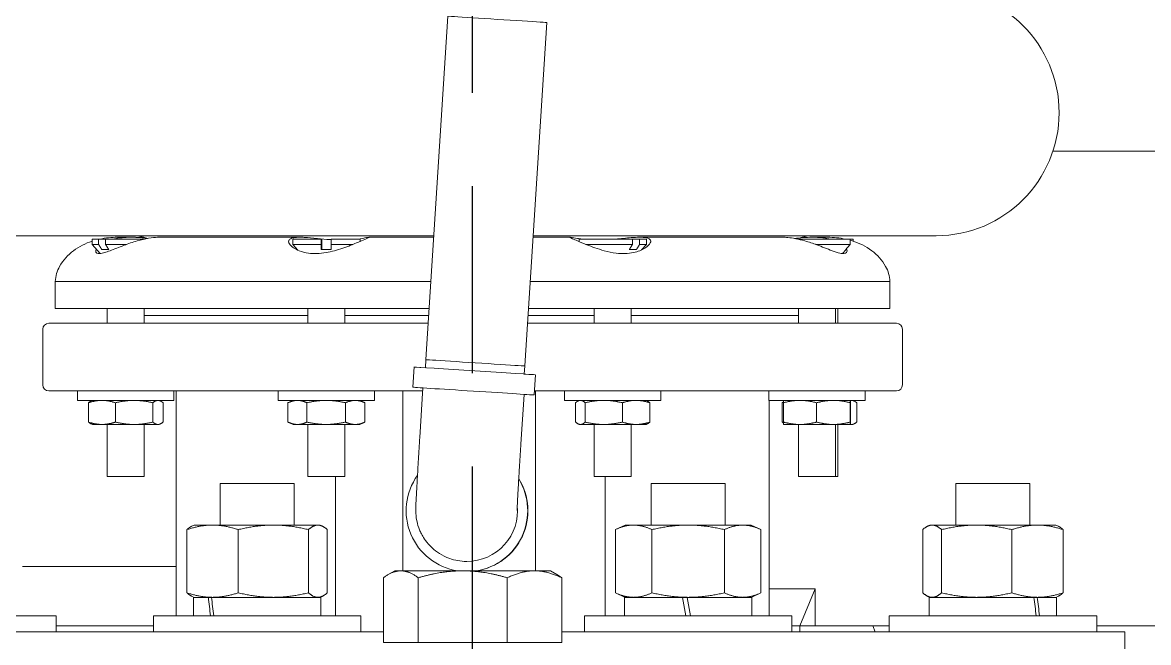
# Model space of a CAD drawing. Header units: inches. Extents: x 17 to 469, y 7 to 301.
# Drawn here: x 91.15 to 100.65, y 123.62 to 128.84 of the extents above; entities that cross this region are included whole.
import ezdxf

# ---------------------------------------------------------------- set-up
doc = ezdxf.new("R2010")
doc.units = ezdxf.units.IN
doc.header["$LTSCALE"] = 14
doc.header["$MEASUREMENT"] = 0
doc.linetypes.add('CHAIN', pattern=[0.7087, 0.4724, -0.0591, 0.1181, -0.0591])
doc.layers.add('Centerline', color=5, linetype='CHAIN', lineweight=25, true_color=0x0000ff)
doc.layers.add('Visible (ANSI)', color=7, linetype='Continuous', lineweight=50)

msp = doc.modelspace()

# ---------------------------------------------------------------- linework, layer by layer
at = {"layer": 'Centerline', "ltscale": 0.952448}
msp.add_line((94.945344, 43.202517), (94.945344, 131.83052), dxfattribs=at)
at = {"layer": 'Visible (ANSI)', "linetype": 'Continuous', "lineweight": 18}
for p, q in [((94.735795, 128.897478), (94.5505, 126.002615)), ((95.571388, 128.843993), (95.386093, 125.94913)), ((101.065328, 127.759211), (99.839713, 127.759211)), ((91.035344, 127.047579), (94.617387, 127.047579)), ((91.736079, 127.018351), (91.790305, 127.018351)), ((91.736079, 127.018351), (91.736079, 126.974311)), ((91.736079, 126.974311), (91.790305, 126.974311)), ((91.803435, 126.896826), (91.736079, 126.974311)), ((91.790305, 127.018351), (91.849181, 127.018351)), ((91.790305, 126.974311), (91.790305, 127.018351)), ((91.849181, 127.018351), (91.849181, 126.974311)), ((91.849181, 127.018351), (92.177302, 127.018351)), ((91.849181, 126.974311), (92.026939, 126.974311)), ((92.065545, 127.034212), (91.950144, 127.034212)), ((92.080354, 127.034212), (92.065545, 127.034212)), ((93.491249, 127.034212), (92.30181, 127.034212)), ((93.428587, 127.018351), (93.668138, 127.018351)), ((93.428587, 127.018351), (93.428587, 126.974311)), ((93.428587, 126.974311), (93.668138, 126.974311)), ((93.470264, 126.926367), (93.428587, 126.974311)), ((93.668138, 127.018351), (93.67304, 127.018351)), ((93.668138, 126.974311), (93.668138, 127.018351)), ((93.67304, 127.018351), (93.67304, 126.974311)), ((93.752134, 127.018351), (93.752134, 126.974311)), ((93.752134, 127.018351), (93.996587, 127.018351)), ((93.752134, 126.974311), (93.936083, 126.974311)), ((93.996587, 127.018351), (93.996587, 126.998812)), ((94.616531, 127.034212), (94.071812, 127.034212)), ((95.768742, 127.034212), (95.455548, 127.034212)), ((95.456403, 127.047579), (98.855344, 127.047579)), ((95.843228, 127.018351), (96.294141, 127.018351)), ((95.843228, 127.018351), (95.843228, 126.997593)), ((95.900035, 126.974311), (96.294141, 126.974311)), ((96.294141, 126.974311), (96.294141, 127.018351)), ((96.294141, 127.018351), (96.354054, 127.018351)), ((97.563899, 127.034212), (96.353517, 127.034212)), ((96.354054, 127.018351), (96.354054, 126.974311)), ((96.354054, 127.018351), (96.411228, 127.018351)), ((96.354054, 126.974311), (96.411228, 126.974311)), ((96.370864, 126.927878), (96.411228, 126.974311)), ((96.411228, 127.018351), (96.411228, 126.974311)), ((97.686928, 127.018351), (98.130037, 127.018351)), ((97.940544, 127.034212), (97.810333, 127.034212)), ((97.837281, 126.974311), (98.130037, 126.974311)), ((98.130037, 126.974311), (98.130037, 127.018351)), ((98.130037, 127.018351), (98.13077, 127.018351)), ((98.13077, 127.018351), (98.154609, 127.018351)), ((98.13077, 127.018351), (98.13077, 126.974311)), ((98.154609, 127.018351), (98.154609, 127.00118)), ((91.817912, 126.930351), (91.876788, 126.930351)), ((93.668475, 126.930351), (93.752472, 126.930351)), ((96.267011, 126.930351), (96.326924, 126.930351)), ((98.066064, 126.896692), (98.095323, 126.930351)), ((98.091332, 126.930351), (98.095323, 126.930351)), ((91.425344, 126.662409), (94.592733, 126.662409)), ((91.425344, 126.662409), (91.425344, 126.434212)), ((95.431749, 126.662409), (98.465344, 126.662409)), ((98.465344, 126.662409), (98.465344, 126.434212)), ((91.425344, 126.434212), (94.578126, 126.434212)), ((91.863829, 126.434212), (91.863829, 126.309211)), ((92.176329, 126.434212), (92.176329, 126.309211)), ((93.556337, 126.434212), (93.556337, 126.309211)), ((93.868837, 126.434212), (93.868837, 126.309211)), ((95.417143, 126.434212), (98.465344, 126.434212)), ((95.970978, 126.434212), (95.970978, 126.309211)), ((96.283478, 126.434212), (96.283478, 126.309211)), ((97.693287, 126.434212), (97.693287, 126.309211)), ((98.005787, 126.434212), (98.005787, 126.309211)), ((98.026859, 126.434212), (98.026859, 126.309211)), ((91.370344, 126.309211), (94.570125, 126.309211)), ((92.176329, 126.373391), (93.556337, 126.373391)), ((93.868837, 126.373391), (94.574233, 126.373391)), ((95.409142, 126.309211), (98.520344, 126.309211)), ((95.41325, 126.373391), (95.970978, 126.373391)), ((96.283478, 126.373391), (97.693287, 126.373391)), ((91.320344, 126.259211), (91.320344, 125.789211)), ((98.570344, 126.259211), (98.570344, 125.789211)), ((94.44148, 125.770128), (94.452395, 125.940645)), ((94.548274, 125.934508), (94.5505, 126.002615)), ((95.379619, 125.881295), (95.386093, 125.94913)), ((95.464583, 125.704641), (95.475498, 125.875158)), ((94.525109, 125.739211), (91.370344, 125.739211)), ((91.614079, 125.739211), (91.614079, 125.659211)), ((92.426079, 125.739211), (92.426079, 125.659211)), ((92.445344, 125.739211), (92.445344, 123.843211)), ((93.306587, 125.739211), (93.306587, 125.659211)), ((94.118587, 125.739211), (94.118587, 125.659211)), ((94.356306, 125.739211), (94.356306, 124.22284)), ((94.49993, 125.345843), (94.526729, 125.764513)), ((98.520344, 125.739211), (95.466796, 125.739211)), ((95.476263, 125.739211), (95.476263, 124.22284)), ((95.721228, 125.739211), (95.721228, 125.659211)), ((96.533228, 125.739211), (96.533228, 125.659211)), ((97.443537, 125.739211), (97.443537, 125.659211)), ((98.255537, 125.739211), (98.255537, 125.659211)), ((92.426079, 125.659211), (91.614079, 125.659211)), ((91.738579, 125.659211), (91.727954, 125.654257)), ((92.301579, 125.659211), (92.312203, 125.654257)), ((94.118587, 125.659211), (93.306587, 125.659211)), ((93.431087, 125.659211), (93.389156, 125.639659)), ((93.994087, 125.659211), (94.036018, 125.639659)), ((95.352516, 125.29127), (95.379315, 125.70994)), ((96.533228, 125.659211), (95.721228, 125.659211)), ((95.845728, 125.659211), (95.836466, 125.654893)), ((96.408728, 125.659211), (96.417989, 125.654893)), ((98.255537, 125.659211), (97.443537, 125.659211)), ((97.445344, 125.659211), (97.445344, 123.843211)), ((97.568037, 125.659211), (97.568026, 125.659206)), ((98.131037, 125.659211), (98.131047, 125.659206)), ((98.152109, 125.659211), (98.162733, 125.654257)), ((91.705384, 125.638905), (91.705384, 125.476518)), ((91.933213, 125.638905), (91.933213, 125.476518)), ((92.247908, 125.638905), (92.247908, 125.476518)), ((92.334773, 125.638905), (92.334773, 125.476518)), ((93.387551, 125.638905), (93.387551, 125.476518)), ((93.547613, 125.638905), (93.547613, 125.476518)), ((93.872649, 125.638905), (93.872649, 125.476518)), ((94.037623, 125.638905), (94.037623, 125.476518)), ((95.814001, 125.638905), (95.814001, 125.476518)), ((95.895387, 125.638905), (95.895387, 125.476518)), ((96.208613, 125.638905), (96.208613, 125.476518)), ((96.440454, 125.638905), (96.440454, 125.476518)), ((97.555914, 125.638905), (97.555914, 125.476518)), ((97.566629, 125.638905), (97.566629, 125.476518)), ((97.8467, 125.638905), (97.8467, 125.476518)), ((98.129608, 125.638905), (98.129608, 125.476518)), ((98.132444, 125.638905), (98.132444, 125.476518)), ((98.185304, 125.638905), (98.185304, 125.476518)), ((91.738579, 125.456211), (91.727954, 125.461166)), ((91.738579, 125.456211), (91.819299, 125.456211)), ((91.819299, 125.456211), (92.090561, 125.456211)), ((91.863829, 125.456211), (91.863829, 125.018351)), ((92.090561, 125.456211), (92.291341, 125.456211)), ((92.176329, 125.456211), (92.176329, 125.018351)), ((92.291341, 125.456211), (92.301579, 125.456211)), ((92.301579, 125.456211), (92.312203, 125.461166)), ((93.431087, 125.456211), (93.389156, 125.475764)), ((93.431087, 125.456211), (93.467582, 125.456211)), ((93.467582, 125.456211), (93.710131, 125.456211)), ((93.556337, 125.456211), (93.556337, 125.018351)), ((93.710131, 125.456211), (93.955136, 125.456211)), ((93.868837, 125.456211), (93.868837, 125.018351)), ((93.955136, 125.456211), (93.994087, 125.456211)), ((93.994087, 125.456211), (94.036018, 125.475764)), ((95.845728, 125.456211), (95.836466, 125.46053)), ((95.845728, 125.456211), (95.854694, 125.456211)), ((95.854694, 125.456211), (96.052, 125.456211)), ((95.970978, 125.456211), (95.970978, 125.018351)), ((96.052, 125.456211), (96.324534, 125.456211)), ((96.283478, 125.456211), (96.283478, 125.018351)), ((96.324534, 125.456211), (96.408728, 125.456211)), ((96.408728, 125.456211), (96.417989, 125.46053)), ((97.568037, 125.456211), (97.568026, 125.456216)), ((97.568037, 125.456211), (97.706665, 125.456211)), ((97.693287, 125.456211), (97.693287, 125.018351)), ((97.706665, 125.456211), (97.988154, 125.456211)), ((97.988154, 125.456211), (98.131026, 125.456211)), ((98.005787, 125.456211), (98.005787, 125.018351)), ((98.026859, 125.456211), (98.026859, 125.018351)), ((98.131026, 125.456211), (98.131037, 125.456211)), ((98.131037, 125.456211), (98.131047, 125.456216)), ((98.131037, 125.456211), (98.141871, 125.456211)), ((98.141871, 125.456211), (98.152109, 125.456211)), ((98.152109, 125.456211), (98.162733, 125.461166)), ((91.863829, 125.018351), (92.176329, 125.018351)), ((93.556337, 125.018351), (93.868837, 125.018351)), ((93.787749, 125.018351), (93.787749, 123.843211)), ((95.970978, 125.018351), (96.283478, 125.018351)), ((96.06409, 125.018351), (96.06409, 123.843211)), ((97.693287, 125.018351), (98.005787, 125.018351)), ((98.005787, 125.018351), (98.026859, 125.018351)), ((92.815098, 124.959211), (93.440098, 124.959211)), ((92.815098, 124.959211), (92.815098, 124.608211)), ((93.440098, 124.959211), (93.440098, 124.608211)), ((96.45059, 124.959211), (97.07559, 124.959211)), ((96.45059, 124.959211), (96.45059, 124.608211)), ((97.07559, 124.959211), (97.07559, 124.608211)), ((99.021272, 124.959211), (99.646272, 124.959211)), ((99.021272, 124.959211), (99.021272, 124.608211)), ((99.646272, 124.959211), (99.646272, 124.608211)), ((92.596598, 124.608211), (92.577866, 124.599477)), ((92.752124, 124.608211), (92.596598, 124.608211)), ((93.26503, 124.608211), (92.752124, 124.608211)), ((93.640504, 124.608211), (93.26503, 124.608211)), ((93.658598, 124.608211), (93.640504, 124.608211)), ((93.658598, 124.608211), (93.677329, 124.599477)), ((96.23209, 124.608211), (96.149944, 124.569906)), ((96.303231, 124.608211), (96.23209, 124.608211)), ((96.76309, 124.608211), (96.303231, 124.608211)), ((97.22295, 124.608211), (96.76309, 124.608211)), ((97.29409, 124.608211), (97.22295, 124.608211)), ((97.29409, 124.608211), (97.376236, 124.569906)), ((98.802772, 124.608211), (98.78404, 124.599477)), ((98.820865, 124.608211), (98.802772, 124.608211)), ((99.196339, 124.608211), (98.820865, 124.608211)), ((99.709245, 124.608211), (99.196339, 124.608211)), ((99.864772, 124.608211), (99.709245, 124.608211)), ((99.864772, 124.608211), (99.883503, 124.599477)), ((92.535344, 124.037517), (92.535344, 124.569906)), ((92.968904, 124.037517), (92.968904, 124.569906)), ((93.561157, 124.037517), (93.561157, 124.569906)), ((93.719851, 124.037517), (93.719851, 124.569906)), ((96.149944, 124.037517), (96.149944, 124.569906)), ((96.456517, 124.037517), (96.456517, 124.569906)), ((97.069663, 124.037517), (97.069663, 124.569906)), ((97.376236, 124.037517), (97.376236, 124.569906)), ((98.741518, 124.037517), (98.741518, 124.569906)), ((98.900212, 124.037517), (98.900212, 124.569906)), ((99.492465, 124.037517), (99.492465, 124.569906)), ((99.926025, 124.037517), (99.926025, 124.569906)), ((92.445344, 124.259211), (91.14917, 124.259211)), ((94.289344, 124.22284), (94.234195, 124.191)), ((94.340216, 124.22284), (94.289344, 124.22284)), ((94.862135, 124.22284), (94.340216, 124.22284)), ((95.467264, 124.22284), (94.862135, 124.22284)), ((94.897316, 124.302046), (94.893654, 124.302046)), ((95.601344, 124.22284), (95.467264, 124.22284)), ((95.601344, 124.22284), (95.656492, 124.191)), ((94.193979, 123.61884), (94.193979, 124.164249)), ((94.486453, 123.61884), (94.486453, 124.164249)), ((95.237818, 123.61884), (95.237818, 124.164249)), ((95.696709, 123.61884), (95.696709, 124.164249)), ((96.23209, 123.999211), (96.149944, 124.037517)), ((97.29409, 123.999211), (97.376236, 124.037517)), ((97.833169, 124.071711), (97.445344, 124.071711)), ((97.833169, 124.071711), (97.703925, 123.759211)), ((97.833169, 124.071711), (97.833169, 123.759211)), ((92.596598, 123.999211), (92.577866, 124.007946)), ((92.591098, 123.999211), (92.716455, 123.999211)), ((92.591098, 123.999211), (92.591098, 123.843211)), ((92.716455, 123.999211), (92.720359, 123.999211)), ((92.720359, 123.999211), (92.742615, 123.999211)), ((92.742615, 123.999211), (93.664098, 123.999211)), ((93.658598, 123.999211), (93.677329, 124.007946)), ((93.664098, 123.999211), (93.664098, 123.843211)), ((96.22659, 123.999211), (96.716083, 123.999211)), ((96.22659, 123.999211), (96.22659, 123.843211)), ((96.716083, 123.999211), (96.755083, 123.999211)), ((96.716083, 123.999211), (96.74359, 123.843211)), ((96.78259, 123.843211), (96.755083, 123.999211)), ((96.755083, 123.999211), (97.29959, 123.999211)), ((97.29959, 123.999211), (97.29959, 123.843211)), ((98.802772, 123.999211), (98.78404, 124.007946)), ((98.797272, 123.999211), (99.678436, 123.999211)), ((98.797272, 123.999211), (98.797272, 123.843211)), ((99.678436, 123.999211), (99.703541, 123.999211)), ((99.703541, 123.999211), (99.70743, 123.999211)), ((99.70743, 123.999211), (99.870272, 123.999211)), ((99.864772, 123.999211), (99.883503, 124.007946)), ((99.870272, 123.999211), (99.870272, 123.843211)), ((89.681916, 123.843211), (91.431916, 123.843211)), ((91.431916, 123.709211), (91.431916, 123.843211)), ((92.252598, 123.843211), (94.002598, 123.843211)), ((92.252598, 123.709211), (92.252598, 123.843211)), ((94.002598, 123.709211), (94.002598, 123.843211)), ((95.88809, 123.843211), (97.63809, 123.843211)), ((95.88809, 123.709211), (95.88809, 123.843211)), ((97.63809, 123.709211), (97.63809, 123.843211)), ((98.458772, 123.843211), (100.208772, 123.843211)), ((98.458772, 123.709211), (98.458772, 123.843211)), ((100.208772, 123.709211), (100.208772, 123.843211)), ((91.431916, 123.759211), (92.252598, 123.759211)), ((97.703925, 123.759211), (97.63809, 123.759211)), ((97.703925, 123.759211), (97.63809, 123.759211)), ((97.833169, 123.759211), (97.703925, 123.759211)), ((97.703925, 123.759211), (97.703925, 123.709211)), ((97.833169, 123.759211), (97.703925, 123.759211)), ((97.833169, 123.759211), (98.458772, 123.759211)), ((98.341874, 123.709211), (98.321195, 123.759211)), ((100.208772, 123.759211), (100.846188, 123.759211)), ((92.401148, 123.709211), (90.069171, 123.709211)), ((92.401148, 123.709211), (93.296387, 123.709211)), ((94.193979, 123.709211), (93.296387, 123.709211)), ((96.594301, 123.709211), (95.696709, 123.709211)), ((96.594301, 123.709211), (97.48954, 123.709211)), ((99.821517, 123.709211), (97.48954, 123.709211)), ((99.821517, 123.709211), (100.208772, 123.709211)), ((100.445344, 123.709211), (100.208772, 123.709211)), ((100.445344, 123.309211), (100.445344, 123.709211)), ((94.340216, 123.61884), (94.193979, 123.61884)), ((94.289344, 123.61884), (94.289344, 123.618836)), ((94.486453, 123.61884), (94.340216, 123.61884)), ((94.862135, 123.61884), (94.486453, 123.61884)), ((95.237818, 123.61884), (94.862135, 123.61884)), ((95.467264, 123.61884), (95.237818, 123.61884)), ((95.696709, 123.61884), (95.467264, 123.61884)), ((95.601344, 123.61884), (95.601344, 123.618836))]:
    msp.add_line(p, q, dxfattribs=at)
for centre, radius, start, end in [((98.855344, 128.084212), 1.036632, 270, 90), ((91.901668, 126.482657), 0.544322, 107.710788, 126.3850961), ((91.950144, 126.323834), 0.710378, 90, 102.1300403), ((92.061719, 126.629525), 0.418848, 70.89817, 86.471546), ((97.828968, 126.629525), 0.418848, 93.528454, 107.988212), ((97.940544, 126.323834), 0.710378, 77.8699597, 90), ((97.940544, 126.323834), 0.710378, 73.0268519, 74.4677179), ((97.989019, 126.482657), 0.544322, 53.6149039, 73.0268519), ((91.827477, 126.583342), 0.419254, 126.3850961, 150.6582796), ((98.063211, 126.583342), 0.419254, 29.3417204, 53.6149039), ((91.713857, 126.647212), 0.288913, 150.6582796, 176.9846737), ((98.176831, 126.647212), 0.288913, 3.0153263, 29.3417204), ((91.370344, 126.259211), 0.05, 90, 180), ((98.520344, 126.259211), 0.05, 0, 90), ((91.370344, 125.789211), 0.05, 180, 270), ((98.520344, 125.789211), 0.05, 270, 0)]:
    msp.add_arc(centre, radius, start, end, dxfattribs=at)
for centre, major_axis, ratio, start_param, end_param in [((95.153592, 128.870735), (0.417797, -0.026742), 0.00055745, 3.14157523, 6.28320273), ((94.963946, 125.907902), (-0.511552, 0.032743), 0.00055745, 5.66095776, 10.0470055), ((94.968297, 125.975873), (0.417797, -0.026742), 0.00055745, 3.14159457, 6.28318723), ((94.953032, 125.737384), (-0.511552, 0.032743), 0.00055745, 0.00000191, 3.14159456), ((94.897316, 124.729211), (0, -0.512598), 0.99996192, 4.09166532, 6.12715136), ((94.897316, 124.729211), (0, -0.512598), 0.99996192, 0.15603394, 2.12052275), ((94.898807, 124.729211), (0, -0.512598), 0.99996192, 0.15603394, 2.12558362), ((94.897316, 124.729211), (0, -0.427165), 0.99996192, 0, 1.67525553), ((93.127598, 123.732621), (0.385212, -3.042275), 0.12274422, 4.60911798, 4.66049369), ((93.127598, 123.953801), (0.385212, -3.042275), 0.12274422, 4.6819233, 4.73320308), ((99.333772, 123.732621), (0.385212, -3.042275), 0.12274422, 1.59161043, 1.64298614), ((99.333772, 123.953801), (0.385212, -3.042275), 0.12274422, 1.51890103, 1.57018081)]:
    msp.add_ellipse(centre, major_axis=major_axis, ratio=ratio, start_param=start_param, end_param=end_param, dxfattribs=at)
for points, weights in [([(91.817912, 126.930351), (91.805104, 126.950705), (91.790305, 126.974311)], [1, 1.00267954782, 1]), ([(91.849181, 126.974311), (91.86398, 126.950705), (91.876788, 126.930351)], [1, 1.00267954782, 1]), ([(93.668475, 126.930351), (93.668319, 126.950705), (93.668138, 126.974311)], [1, 1.00267954782, 1]), ([(93.67304, 126.974311), (93.672859, 126.950705), (93.672702, 126.930351)], [1, 1.00267954782, 1]), ([(93.752134, 126.974311), (93.752315, 126.950705), (93.752472, 126.930351)], [1, 1.00267954782, 1]), ([(96.267011, 126.930351), (96.279598, 126.950705), (96.294141, 126.974311)], [1, 1.00267954782, 1]), ([(96.354054, 126.974311), (96.339511, 126.950705), (96.326924, 126.930351)], [1, 1.00267954782, 1]), ([(98.091332, 126.930351), (98.109289, 126.950705), (98.130037, 126.974311)], [1, 1.00267954782, 1]), ([(98.13077, 126.974311), (98.110022, 126.950705), (98.092065, 126.930351)], [1, 1.00267954782, 1]), ([(91.819299, 125.659211), (91.766431, 125.659211), (91.705384, 125.638905)], [1, 1.0379548493, 1]), ([(91.705384, 125.638905), (91.717271, 125.649276), (91.727954, 125.654257)], [1, 1.01903065952, 1.01897727532]), ([(91.933213, 125.638905), (91.872167, 125.659211), (91.819299, 125.659211)], [1, 1.0379548493, 1]), ([(92.090561, 125.659211), (92.017536, 125.659211), (91.933213, 125.638905)], [1, 1.0379548493, 1]), ([(92.247908, 125.638905), (92.163586, 125.659211), (92.090561, 125.659211)], [1, 1.0379548493, 1]), ([(92.291341, 125.659211), (92.271184, 125.659211), (92.247908, 125.638905)], [1, 1.0379548493, 1]), ([(92.334773, 125.638905), (92.311498, 125.659211), (92.291341, 125.659211)], [1, 1.0379548493, 1]), ([(93.467582, 125.659211), (93.43044, 125.659211), (93.387551, 125.638905)], [1, 1.0379548493, 1]), ([(93.547613, 125.638905), (93.504724, 125.659211), (93.467582, 125.659211)], [1, 1.0379548493, 1]), ([(93.710131, 125.659211), (93.634706, 125.659211), (93.547613, 125.638905)], [1, 1.0379548493, 1]), ([(93.872649, 125.638905), (93.785555, 125.659211), (93.710131, 125.659211)], [1, 1.0379548493, 1]), ([(93.955136, 125.659211), (93.916853, 125.659211), (93.872649, 125.638905)], [1, 1.0379548493, 1]), ([(94.037623, 125.638905), (93.993418, 125.659211), (93.955136, 125.659211)], [1, 1.0379548493, 1]), ([(95.854694, 125.659211), (95.835808, 125.659211), (95.814001, 125.638905)], [1, 1.0379548493, 1]), ([(95.895387, 125.638905), (95.87358, 125.659211), (95.854694, 125.659211)], [1, 1.0379548493, 1]), ([(96.052, 125.659211), (95.979316, 125.659211), (95.895387, 125.638905)], [1, 1.0379548493, 1]), ([(96.208613, 125.638905), (96.124684, 125.659211), (96.052, 125.659211)], [1, 1.0379548493, 1]), ([(96.324534, 125.659211), (96.270735, 125.659211), (96.208613, 125.638905)], [1, 1.0379548493, 1]), ([(96.440454, 125.638905), (96.378332, 125.659211), (96.324534, 125.659211)], [1, 1.0379548493, 1]), ([(96.417989, 125.654893), (96.428596, 125.649947), (96.440454, 125.638905)], [1.01888705873, 1.02028697131, 1]), ([(97.555914, 125.638905), (97.561616, 125.643879), (97.566991, 125.647585)], [1, 1.0090383393, 1.01377200719]), ([(97.566764, 125.642382), (97.561402, 125.64073), (97.555914, 125.638905)], [1.00602302446, 1.00329810217, 1]), ([(97.566629, 125.638905), (97.567378, 125.658904), (97.568026, 125.659206)], [1, 1.03735902917, 1.00117293374]), ([(97.706665, 125.659211), (97.641674, 125.659211), (97.566629, 125.638905)], [1, 1.0379548493, 1]), ([(97.8467, 125.638905), (97.771655, 125.659211), (97.706665, 125.659211)], [1, 1.0379548493, 1]), ([(97.988154, 125.659211), (97.922505, 125.659211), (97.8467, 125.638905)], [1, 1.0379548493, 1]), ([(98.129608, 125.638905), (98.053803, 125.659211), (97.988154, 125.659211)], [1, 1.0379548493, 1]), ([(98.131026, 125.659211), (98.130368, 125.659211), (98.129608, 125.638905)], [1, 1.0379548493, 1]), ([(98.132444, 125.638905), (98.131684, 125.659211), (98.131026, 125.659211)], [1, 1.0379548493, 1]), ([(98.141871, 125.659211), (98.136645, 125.659211), (98.131369, 125.657938)], [1, 1.00957055719, 1.01431456038]), ([(98.185304, 125.638905), (98.162028, 125.659211), (98.141871, 125.659211)], [1, 1.0379548493, 1]), ([(94.036018, 125.639659), (94.036819, 125.639285), (94.037623, 125.638905)], [1.00134783282, 1.00068632708, 1]), ([(91.705384, 125.476518), (91.766431, 125.456211), (91.819299, 125.456211)], [1, 1.0379548493, 1]), ([(91.727954, 125.461166), (91.717271, 125.466147), (91.705384, 125.476518)], [1.01897727532, 1.01903065952, 1]), ([(91.819299, 125.456211), (91.872167, 125.456211), (91.933213, 125.476518)], [1, 1.0379548493, 1]), ([(91.933213, 125.476518), (92.017536, 125.456211), (92.090561, 125.456211)], [1, 1.0379548493, 1]), ([(92.090561, 125.456211), (92.163586, 125.456211), (92.247908, 125.476518)], [1, 1.0379548493, 1]), ([(92.247908, 125.476518), (92.271184, 125.456211), (92.291341, 125.456211)], [1, 1.0379548493, 1]), ([(92.291341, 125.456211), (92.311498, 125.456211), (92.334773, 125.476518)], [1, 1.0379548493, 1]), ([(93.387551, 125.476518), (93.43044, 125.456211), (93.467582, 125.456211)], [1, 1.0379548493, 1]), ([(93.467582, 125.456211), (93.504724, 125.456211), (93.547613, 125.476518)], [1, 1.0379548493, 1]), ([(93.547613, 125.476518), (93.634706, 125.456211), (93.710131, 125.456211)], [1, 1.0379548493, 1]), ([(93.710131, 125.456211), (93.785555, 125.456211), (93.872649, 125.476518)], [1, 1.0379548493, 1]), ([(93.872649, 125.476518), (93.916853, 125.456211), (93.955136, 125.456211)], [1, 1.0379548493, 1]), ([(93.955136, 125.456211), (93.993418, 125.456211), (94.037623, 125.476518)], [1, 1.0379548493, 1]), ([(94.037623, 125.476518), (94.036819, 125.476137), (94.036018, 125.475764)], [1, 1.00068632708, 1.00134783282]), ([(95.814001, 125.476518), (95.835808, 125.456211), (95.854694, 125.456211)], [1, 1.0379548493, 1]), ([(95.854694, 125.456211), (95.87358, 125.456211), (95.895387, 125.476518)], [1, 1.0379548493, 1]), ([(95.895387, 125.476518), (95.979316, 125.456211), (96.052, 125.456211)], [1, 1.0379548493, 1]), ([(96.052, 125.456211), (96.124684, 125.456211), (96.208613, 125.476518)], [1, 1.0379548493, 1]), ([(96.208613, 125.476518), (96.270735, 125.456211), (96.324534, 125.456211)], [1, 1.0379548493, 1]), ([(96.324534, 125.456211), (96.378332, 125.456211), (96.440454, 125.476518)], [1, 1.0379548493, 1]), ([(96.440454, 125.476518), (96.428596, 125.465476), (96.417989, 125.46053)], [1, 1.02028697131, 1.01888705873]), ([(97.566991, 125.467838), (97.561616, 125.471544), (97.555914, 125.476518)], [1.01377200719, 1.0090383393, 1]), ([(97.555914, 125.476518), (97.561402, 125.474693), (97.566764, 125.473041)], [1, 1.00329810217, 1.00602302446]), ([(97.568026, 125.456216), (97.567378, 125.456519), (97.566629, 125.476518)], [1.00117293374, 1.03735902917, 1]), ([(97.566629, 125.476518), (97.641674, 125.456211), (97.706665, 125.456211)], [1, 1.0379548493, 1]), ([(97.706665, 125.456211), (97.771655, 125.456211), (97.8467, 125.476518)], [1, 1.0379548493, 1]), ([(97.8467, 125.476518), (97.922505, 125.456211), (97.988154, 125.456211)], [1, 1.0379548493, 1]), ([(97.988154, 125.456211), (98.053803, 125.456211), (98.129608, 125.476518)], [1, 1.0379548493, 1]), ([(98.129608, 125.476518), (98.130368, 125.456211), (98.131026, 125.456211)], [1, 1.0379548493, 1]), ([(98.131026, 125.456211), (98.131684, 125.456211), (98.132444, 125.476518)], [1, 1.0379548493, 1]), ([(98.131369, 125.457484), (98.136645, 125.456211), (98.141871, 125.456211)], [1.01431456038, 1.00957055719, 1]), ([(98.141871, 125.456211), (98.162028, 125.456211), (98.185304, 125.476518)], [1, 1.0379548493, 1]), ([(92.752124, 124.608211), (92.651516, 124.608211), (92.535344, 124.569906)], [1, 1.0379548493, 1]), ([(92.535344, 124.569906), (92.557764, 124.590103), (92.577866, 124.599477)], [1, 1.01965956375, 1.01895290532]), ([(92.968904, 124.569906), (92.852732, 124.608211), (92.752124, 124.608211)], [1, 1.0379548493, 1]), ([(93.26503, 124.608211), (93.127598, 124.608211), (92.968904, 124.569906)], [1, 1.0379548493, 1]), ([(93.561157, 124.569906), (93.402463, 124.608211), (93.26503, 124.608211)], [1, 1.0379548493, 1]), ([(93.640504, 124.608211), (93.603679, 124.608211), (93.561157, 124.569906)], [1, 1.0379548493, 1]), ([(93.719851, 124.569906), (93.677329, 124.608211), (93.640504, 124.608211)], [1, 1.0379548493, 1]), ([(96.303231, 124.608211), (96.23209, 124.608211), (96.149944, 124.569906)], [1, 1.0379548493, 1]), ([(96.456517, 124.569906), (96.374371, 124.608211), (96.303231, 124.608211)], [1, 1.0379548493, 1]), ([(96.76309, 124.608211), (96.620809, 124.608211), (96.456517, 124.569906)], [1, 1.0379548493, 1]), ([(97.069663, 124.569906), (96.905371, 124.608211), (96.76309, 124.608211)], [1, 1.0379548493, 1]), ([(97.22295, 124.608211), (97.151809, 124.608211), (97.069663, 124.569906)], [1, 1.0379548493, 1]), ([(97.376236, 124.569906), (97.29409, 124.608211), (97.22295, 124.608211)], [1, 1.0379548493, 1]), ([(98.820865, 124.608211), (98.78404, 124.608211), (98.741518, 124.569906)], [1, 1.0379548493, 1]), ([(98.900212, 124.569906), (98.85769, 124.608211), (98.820865, 124.608211)], [1, 1.0379548493, 1]), ([(99.196339, 124.608211), (99.058906, 124.608211), (98.900212, 124.569906)], [1, 1.0379548493, 1]), ([(99.492465, 124.569906), (99.333772, 124.608211), (99.196339, 124.608211)], [1, 1.0379548493, 1]), ([(99.709245, 124.608211), (99.608637, 124.608211), (99.492465, 124.569906)], [1, 1.0379548493, 1]), ([(99.926025, 124.569906), (99.809853, 124.608211), (99.709245, 124.608211)], [1, 1.0379548493, 1]), ([(99.883503, 124.599477), (99.903605, 124.590103), (99.926025, 124.569906)], [1.01895290532, 1.01965956375, 1]), ([(94.340216, 124.22284), (94.272347, 124.22284), (94.193979, 124.164249)], [1, 1.0379548493, 1]), ([(94.486453, 124.164249), (94.408085, 124.22284), (94.340216, 124.22284)], [1, 1.0379548493, 1]), ([(94.862135, 124.22284), (94.687781, 124.22284), (94.486453, 124.164249)], [1, 1.0379548493, 1]), ([(95.237818, 124.164249), (95.03649, 124.22284), (94.862135, 124.22284)], [1, 1.0379548493, 1]), ([(95.467264, 124.22284), (95.360778, 124.22284), (95.237818, 124.164249)], [1, 1.0379548493, 1]), ([(95.696709, 124.164249), (95.57375, 124.22284), (95.467264, 124.22284)], [1, 1.0379548493, 1]), ([(95.656492, 124.191), (95.675966, 124.179757), (95.696709, 124.164249)], [1.01451336305, 1.00977327381, 1]), ([(92.535344, 124.037517), (92.651516, 123.999211), (92.752124, 123.999211)], [1, 1.0379548493, 1]), ([(92.577866, 124.007946), (92.557764, 124.01732), (92.535344, 124.037517)], [1.01895290532, 1.01965956375, 1]), ([(92.752124, 123.999211), (92.852732, 123.999211), (92.968904, 124.037517)], [1, 1.0379548493, 1]), ([(92.968904, 124.037517), (93.127598, 123.999211), (93.26503, 123.999211)], [1, 1.0379548493, 1]), ([(93.26503, 123.999211), (93.402463, 123.999211), (93.561157, 124.037517)], [1, 1.0379548493, 1]), ([(93.561157, 124.037517), (93.603679, 123.999211), (93.640504, 123.999211)], [1, 1.0379548493, 1]), ([(93.640504, 123.999211), (93.677329, 123.999211), (93.719851, 124.037517)], [1, 1.0379548493, 1]), ([(96.149944, 124.037517), (96.23209, 123.999211), (96.303231, 123.999211)], [1, 1.0379548493, 1]), ([(96.303231, 123.999211), (96.374371, 123.999211), (96.456517, 124.037517)], [1, 1.0379548493, 1]), ([(96.456517, 124.037517), (96.620809, 123.999211), (96.76309, 123.999211)], [1, 1.0379548493, 1]), ([(96.76309, 123.999211), (96.905371, 123.999211), (97.069663, 124.037517)], [1, 1.0379548493, 1]), ([(97.069663, 124.037517), (97.151809, 123.999211), (97.22295, 123.999211)], [1, 1.0379548493, 1]), ([(97.22295, 123.999211), (97.29409, 123.999211), (97.376236, 124.037517)], [1, 1.0379548493, 1]), ([(98.741518, 124.037517), (98.78404, 123.999211), (98.820865, 123.999211)], [1, 1.0379548493, 1]), ([(98.820865, 123.999211), (98.85769, 123.999211), (98.900212, 124.037517)], [1, 1.0379548493, 1]), ([(98.900212, 124.037517), (99.058906, 123.999211), (99.196339, 123.999211)], [1, 1.0379548493, 1]), ([(99.196339, 123.999211), (99.333772, 123.999211), (99.492465, 124.037517)], [1, 1.0379548493, 1]), ([(99.492465, 124.037517), (99.608637, 123.999211), (99.709245, 123.999211)], [1, 1.0379548493, 1]), ([(99.709245, 123.999211), (99.809853, 123.999211), (99.926025, 124.037517)], [1, 1.0379548493, 1]), ([(99.926025, 124.037517), (99.903605, 124.01732), (99.883503, 124.007946)], [1, 1.01965956375, 1.01895290532])]:
    msp.add_rational_spline(points, weights, degree=2, dxfattribs=at)
for points, knots in [([(92.11685, 127.003269), (92.078729, 126.992715), (92.041014, 126.9797), (91.96238, 126.95034), (91.922176, 126.933706), (91.887806, 126.920862)], [-0.679255692, -0.679255692, -0.679255692, -0.679255692, -0.375783136, -0.375783136, -0.000065342, -0.000065342, -0.000065342, -0.000065342]), ([(91.917847, 127.01835), (91.922961, 127.019564), (91.928182, 127.020719), (91.957046, 127.026628), (91.982045, 127.030066), (92.027222, 127.03355), (92.046486, 127.034212), (92.065545, 127.034212)], [-2.720383875, -2.720383875, -2.720383875, -2.720383875, -2.678099034, -2.678099034, -2.491240177, -2.491240177, -2.352656407, -2.352656407, -2.352656407, -2.352656407]), ([(92.065545, 127.034212), (92.078941, 127.034212), (92.092234, 127.033886), (92.142141, 127.031659), (92.176389, 127.028052), (92.206952, 127.024332)], [-2.352656407, -2.352656407, -2.352656407, -2.352656407, -2.255257183, -2.255257183, -1.98191758, -1.98191758, -1.98191758, -1.98191758]), ([(92.191069, 127.0279), (92.180888, 127.028955), (92.17048, 127.029936), (92.13445, 127.032852), (92.107733, 127.034212), (92.080354, 127.034212)], [-0.853527019, -0.853527019, -0.853527019, -0.853527019, -0.765579916, -0.765579916, -0.554474127, -0.554474127, -0.554474127, -0.554474127]), ([(92.30181, 127.034212), (92.297598, 127.034212), (92.293178, 127.034131), (92.266834, 127.033161), (92.241392, 127.030387), (92.182443, 127.020065), (92.149827, 127.012398), (92.11685, 127.003269)], [-0.554474127, -0.554474127, -0.554474127, -0.554474127, -0.502920157, -0.502920157, -0.261137559, -0.261137559, -0.000088707, -0.000088707, -0.000088707, -0.000088707]), ([(93.4832, 126.920862), (93.464532, 126.928278), (93.44825, 126.936943), (93.423227, 126.953952), (93.413701, 126.962237), (93.39661, 126.982175), (93.391817, 126.993727), (93.394171, 127.003269)], [-0.676925671, -0.676925671, -0.676925671, -0.676925671, -0.460674817, -0.460674817, -0.272898687, -0.272898687, -0.000063868, -0.000063868, -0.000063868, -0.000063868]), ([(93.394171, 127.003269), (93.395952, 127.010486), (93.40148, 127.016821), (93.420501, 127.026628), (93.433485, 127.030066), (93.462212, 127.03355), (93.476063, 127.034212), (93.491249, 127.034212)], [-2.871544461, -2.871544461, -2.871544461, -2.871544461, -2.678099034, -2.678099034, -2.491240177, -2.491240177, -2.352656407, -2.352656407, -2.352656407, -2.352656407]), ([(93.491249, 127.034212), (93.501923, 127.034212), (93.513256, 127.033886), (93.559449, 127.031614), (93.597353, 127.027854), (93.671636, 127.020546), (93.707776, 127.017039), (93.746235, 127.01437), (93.749187, 127.014172), (93.752134, 127.013981)], [-2.352656407, -2.352656407, -2.352656407, -2.352656407, -2.255257183, -2.255257183, -1.974496331, -1.974496331, -1.718901157, -1.718901157, -1.697613123, -1.697613123, -1.697613123, -1.697613123]), ([(94.007397, 127.003269), (93.981812, 126.992715), (93.950342, 126.9797), (93.87406, 126.95034), (93.827243, 126.933706), (93.779649, 126.920862)], [-0.679255692, -0.679255692, -0.679255692, -0.679255692, -0.375783136, -0.375783136, -0.000065342, -0.000065342, -0.000065342, -0.000065342]), ([(93.973869, 127.018351), (94.007346, 127.0225), (94.033601, 127.027537), (94.061561, 127.032852), (94.068824, 127.034212), (94.071812, 127.034212)], [-1.099632618, -1.099632618, -1.099632618, -1.099632618, -0.765579916, -0.765579916, -0.554474127, -0.554474127, -0.554474127, -0.554474127]), ([(94.071812, 127.034212), (94.072541, 127.034212), (94.073016, 127.034131), (94.074201, 127.033161), (94.069291, 127.030387), (94.047171, 127.020065), (94.02953, 127.012398), (94.007397, 127.003269)], [-0.554474127, -0.554474127, -0.554474127, -0.554474127, -0.502920157, -0.502920157, -0.261137559, -0.261137559, -0.000088707, -0.000088707, -0.000088707, -0.000088707]), ([(95.829706, 127.003269), (95.812549, 127.010486), (95.798192, 127.016821), (95.777188, 127.026628), (95.770552, 127.030066), (95.766001, 127.03355), (95.766325, 127.034212), (95.768742, 127.034212)], [-2.871544461, -2.871544461, -2.871544461, -2.871544461, -2.678099034, -2.678099034, -2.491240177, -2.491240177, -2.352656407, -2.352656407, -2.352656407, -2.352656407]), ([(95.768742, 127.034212), (95.770441, 127.034212), (95.773175, 127.033886), (95.787597, 127.031614), (95.806094, 127.027854), (95.841994, 127.022085), (95.855442, 127.020133), (95.869984, 127.01836)], [-2.352656407, -2.352656407, -2.352656407, -2.352656407, -2.255257183, -2.255257183, -1.974496331, -1.974496331, -1.831832444, -1.831832444, -1.831832444, -1.831832444]), ([(96.055741, 126.920862), (96.028276, 126.928278), (96.001182, 126.936943), (95.95258, 126.953952), (95.930663, 126.962237), (95.879978, 126.982175), (95.852387, 126.993727), (95.829706, 127.003269)], [-0.676925671, -0.676925671, -0.676925671, -0.676925671, -0.460674817, -0.460674817, -0.272898687, -0.272898687, -0.000063868, -0.000063868, -0.000063868, -0.000063868]), ([(96.149907, 127.018351), (96.196696, 127.0225), (96.241803, 127.027537), (96.308017, 127.032852), (96.332045, 127.034212), (96.353517, 127.034212)], [-1.099632618, -1.099632618, -1.099632618, -1.099632618, -0.765579916, -0.765579916, -0.554474127, -0.554474127, -0.554474127, -0.554474127]), ([(96.353517, 127.034212), (96.35876, 127.034212), (96.363852, 127.034131), (96.391871, 127.033161), (96.41037, 127.030387), (96.438036, 127.020065), (96.445704, 127.012398), (96.447381, 127.003269)], [-0.554474127, -0.554474127, -0.554474127, -0.554474127, -0.502920157, -0.502920157, -0.261137559, -0.261137559, -0.000088707, -0.000088707, -0.000088707, -0.000088707]), ([(96.447381, 127.003269), (96.44932, 126.992715), (96.442529, 126.9797), (96.413284, 126.95034), (96.387278, 126.933706), (96.354341, 126.920862)], [-0.679255692, -0.679255692, -0.679255692, -0.679255692, -0.375783136, -0.375783136, -0.000065342, -0.000065342, -0.000065342, -0.000065342]), ([(97.747193, 127.003269), (97.72115, 127.010486), (97.695318, 127.016821), (97.646592, 127.026628), (97.624223, 127.030066), (97.58906, 127.03355), (97.575667, 127.034212), (97.563899, 127.034212)], [-2.871544461, -2.871544461, -2.871544461, -2.871544461, -2.678099034, -2.678099034, -2.491240177, -2.491240177, -2.352656407, -2.352656407, -2.352656407, -2.352656407]), ([(97.661573, 127.023564), (97.683359, 127.026231), (97.706591, 127.028834), (97.756238, 127.032852), (97.782955, 127.034212), (97.810333, 127.034212)], [-0.966549554, -0.966549554, -0.966549554, -0.966549554, -0.765579916, -0.765579916, -0.554474127, -0.554474127, -0.554474127, -0.554474127]), ([(97.977826, 126.920862), (97.957652, 126.928278), (97.935618, 126.936943), (97.891908, 126.953952), (97.870439, 126.962237), (97.815849, 126.982175), (97.781622, 126.993727), (97.747193, 127.003269)], [-0.676925671, -0.676925671, -0.676925671, -0.676925671, -0.460674817, -0.460674817, -0.272898687, -0.272898687, -0.000063868, -0.000063868, -0.000063868, -0.000063868]), ([(97.810333, 127.034212), (97.817019, 127.034212), (97.823745, 127.034131), (97.862185, 127.033161), (97.893256, 127.030387), (97.934813, 127.023384), (97.946441, 127.021009), (97.957551, 127.018345)], [-0.554474127, -0.554474127, -0.554474127, -0.554474127, -0.502920157, -0.502920157, -0.261137559, -0.261137559, -0.161737743, -0.161737743, -0.161737743, -0.161737743]), ([(91.887806, 126.920862), (91.871355, 126.914715), (91.856213, 126.909349), (91.826583, 126.900432), (91.812805, 126.897428), (91.790925, 126.895977), (91.78271, 126.897258), (91.769148, 126.904491), (91.765865, 126.911817), (91.767164, 126.920862)], [-0.853530108, -0.853530108, -0.853530108, -0.853530108, -0.673931626, -0.673931626, -0.462453658, -0.462453658, -0.264803427, -0.264803427, -0.000211713, -0.000211713, -0.000211713, -0.000211713]), ([(93.779649, 126.920862), (93.756869, 126.914715), (93.733816, 126.909349), (93.683814, 126.900432), (93.657113, 126.897428), (93.606848, 126.895977), (93.583651, 126.897258), (93.53244, 126.904491), (93.50597, 126.911817), (93.4832, 126.920862)], [-0.853530108, -0.853530108, -0.853530108, -0.853530108, -0.673931626, -0.673931626, -0.462453658, -0.462453658, -0.264803427, -0.264803427, -0.000211713, -0.000211713, -0.000211713, -0.000211713]), ([(96.354341, 126.920862), (96.338575, 126.914715), (96.321115, 126.909349), (96.280031, 126.900432), (96.25605, 126.897428), (96.206843, 126.895977), (96.182253, 126.897258), (96.123392, 126.904491), (96.08924, 126.911817), (96.055741, 126.920862)], [-0.853530108, -0.853530108, -0.853530108, -0.853530108, -0.673931626, -0.673931626, -0.462453658, -0.462453658, -0.264803427, -0.264803427, -0.000211713, -0.000211713, -0.000211713, -0.000211713]), ([(98.103661, 126.920862), (98.104146, 126.914715), (98.102506, 126.909349), (98.094407, 126.900432), (98.087193, 126.897428), (98.067869, 126.895977), (98.05629, 126.897258), (98.02426, 126.904491), (98.002431, 126.911817), (97.977826, 126.920862)], [-0.853530108, -0.853530108, -0.853530108, -0.853530108, -0.673931626, -0.673931626, -0.462453658, -0.462453658, -0.264803427, -0.264803427, -0.000211713, -0.000211713, -0.000211713, -0.000211713]), ([(94.49993, 125.345843), (94.495955, 125.283738), (94.492067, 125.221644), (94.484833, 125.103393), (94.48149, 125.04726), (94.475664, 124.946212), (94.473184, 124.901341), (94.469296, 124.826534), (94.467895, 124.79705), (94.466606, 124.762312), (94.466276, 124.753044), (94.466135, 124.737021), (94.466121, 124.733525), (94.466201, 124.725486), (94.466263, 124.721328), (94.466705, 124.709498), (94.466937, 124.702311), (94.469323, 124.678009), (94.469994, 124.665578), (94.480566, 124.61897), (94.484773, 124.598362), (94.510438, 124.539098), (94.522567, 124.513057), (94.561874, 124.459162), (94.579202, 124.438132), (94.637294, 124.38449), (94.686012, 124.349393), (94.79503, 124.3111), (94.844734, 124.302046), (94.893654, 124.302046)], [3.14159265, 3.14159265, 3.14159265, 3.14159265, 3.45575192, 3.45575192, 3.76991118, 3.76991118, 4.08407045, 4.08407045, 4.39822972, 4.39822972, 4.55530935, 4.55530935, 4.59457926, 4.59457926, 4.62631804, 4.62631804, 4.65851548, 4.65851548, 4.68233173, 4.68233173, 4.69479908, 4.69479908, 4.70136704, 4.70136704, 4.7047651, 4.7047651, 4.70938504, 4.70938504, 4.71238898, 4.71238898, 4.71238898, 4.71238898]), ([(95.352516, 125.29127), (95.351542, 125.276049), (95.350573, 125.260829), (95.348639, 125.230289), (95.347674, 125.214972), (95.345768, 125.184529), (95.344826, 125.169404), (95.342983, 125.13963), (95.342081, 125.124977), (95.340312, 125.096054), (95.339445, 125.081784), (95.337738, 125.053525), (95.336899, 125.039543), (95.335267, 125.012139), (95.334474, 124.998717), (95.332947, 124.972689), (95.332213, 124.960074), (95.330801, 124.935583), (95.330123, 124.923706), (95.328815, 124.900591), (95.328187, 124.889363), (95.326995, 124.867795), (95.326431, 124.857455), (95.325378, 124.83787), (95.324888, 124.828613), (95.323995, 124.811439), (95.323589, 124.803484), (95.322841, 124.788485), (95.3225, 124.781457), (95.321891, 124.768531), (95.321624, 124.762637), (95.321171, 124.7522), (95.320985, 124.747638), (95.320616, 124.737946), (95.320491, 124.733673), (95.320454, 124.732035), (95.320451, 124.731886), (95.320451, 124.731886)], [3.14159265, 3.14159265, 3.14159265, 3.14159265, 3.21956349, 3.21956349, 3.29852284, 3.29852284, 3.37748919, 3.37748919, 3.4554792, 3.4554792, 3.53342227, 3.53342227, 3.61237551, 3.61237551, 3.6913542, 3.6913542, 3.76936575, 3.76936575, 3.84724491, 3.84724491, 3.92619024, 3.92619024, 4.00520257, 4.00520257, 4.0832523, 4.0832523, 4.15852252, 4.15852252, 4.23499645, 4.23499645, 4.31169943, 4.31169943, 4.38743579, 4.38743579, 4.50352443, 4.50352443, 4.52628244, 4.52628244, 4.52628244, 4.52628244])]:
    msp.add_open_spline(points, degree=3, knots=knots, dxfattribs=at)
for points in [[(91.767164, 126.920862), (91.767731, 126.924812), (91.76915, 126.929117), (91.771421, 126.933654)], [(98.098311, 126.937428), (98.101486, 126.931493), (98.103265, 126.925887), (98.103661, 126.920862)]]:
    msp.add_open_spline(points, degree=3, dxfattribs=at)

doc.saveas('drawing.dxf')
